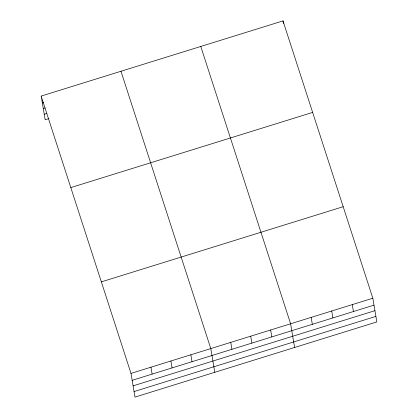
<?xml version="1.0" encoding="UTF-8"?>
<svg xmlns="http://www.w3.org/2000/svg" width="418" height="418" viewBox="0 0 418 418"><rect width="100%" height="100%" fill="white"/><g stroke="black" fill="none" stroke-linecap="round" stroke-linejoin="round"><path stroke-width="0.63" d="M41.163 96.072L283.002 20.9L372.83 298.227L376.837 321.928L134.998 397.1L130.991 373.394L41.163 96.072L45.17 119.773L48.911 118.613M42.333 102.985L43.582 102.598M43.268 108.528L45.139 107.943M44.235 114.234L46.727 113.461M70.804 187.588L312.643 112.416M101.349 281.878L343.183 206.706M130.991 373.394L372.83 298.227M132.161 380.312L374 305.14M133.096 385.851L374.936 310.684M134.063 391.561L375.902 316.389M200.776 46.455L290.604 323.783L294.612 347.489M120.969 71.264L210.797 348.591L214.805 372.292M352.269 304.612L353.44 311.53M283.002 20.9L283.425 23.413M331.714 311.002L332.885 317.92M311.159 317.393L312.33 324.311M270.65 329.985L271.82 336.903M250.701 336.187L251.871 343.105M230.746 342.389L231.917 349.307M190.843 354.788L192.014 361.706M170.894 360.99L172.064 367.908M150.94 367.192L152.11 374.11"/></g></svg>
